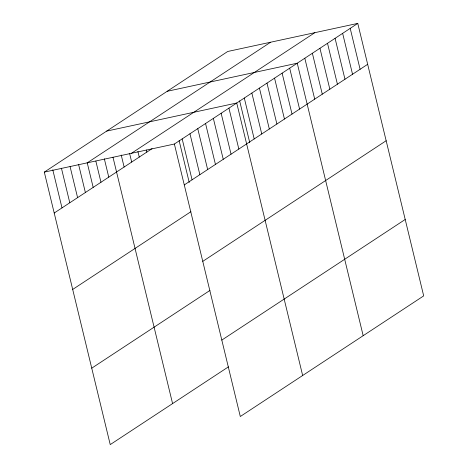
<?xml version="1.0" encoding="UTF-8"?>
<svg xmlns="http://www.w3.org/2000/svg" width="468" height="468" viewBox="0 0 468 468"><rect width="100%" height="100%" fill="white"/><g stroke="black" fill="none" stroke-linecap="round" stroke-linejoin="round"><path stroke-width="0.7" d="M228.448 366.848L110.232 444.6L44.308 172.113L227.7 51.486L357.768 23.4L423.692 295.887L240.3 416.514L174.377 144.021L357.768 23.4M87.229 162.841L270.621 42.219M131.455 153.293L314.847 32.666M54.206 213.022L152.053 148.66M184.275 184.93L367.667 64.309M72.692 289.44L190.909 211.688M202.761 261.355L386.159 140.733M91.74 368.181L209.962 290.423M221.809 340.09L405.206 219.469M167.181 91.295L297.25 63.203L363.174 335.696M106.663 131.099L236.732 103.013L302.656 375.5M44.308 172.113L174.377 144.021M350.204 28.378L360.103 69.287M342.64 33.351L352.539 74.26M335.076 38.329L344.974 79.238M327.512 43.302L337.41 84.211M319.948 48.28L329.841 89.189M312.378 53.253L322.276 94.167M304.814 58.231L314.712 99.14M289.686 68.182L299.584 109.091M282.122 73.154L292.02 114.069M274.558 78.133L284.45 119.042M266.988 83.111L276.886 124.02M259.424 88.083L269.322 128.992M251.86 93.062L261.758 133.971M244.296 98.034L254.194 138.943M239.651 100.889L249.754 142.641M228.934 108.137L238.832 149.046M221.142 113.262L231.04 154.177M213.349 118.392L223.248 159.301M205.551 123.517L215.45 164.426M197.759 128.642L207.657 169.556M189.967 133.772L199.865 174.681M182.169 138.897L192.067 179.806M179.133 140.692L189.23 182.444M146.308 149.988L146.817 152.106M137.89 151.439L139.253 157.084M129.642 153.592L131.689 162.057M121.224 155.043L124.125 167.035M112.975 157.195L172.581 403.586M104.329 158.798L108.763 177.138M95.852 161.103L100.971 182.263M87.206 162.7L93.173 187.387M78.554 164.303L85.381 192.518M70.077 166.608L77.589 197.642M61.431 168.205L69.79 202.767M52.785 169.808L61.998 207.897"/></g></svg>
